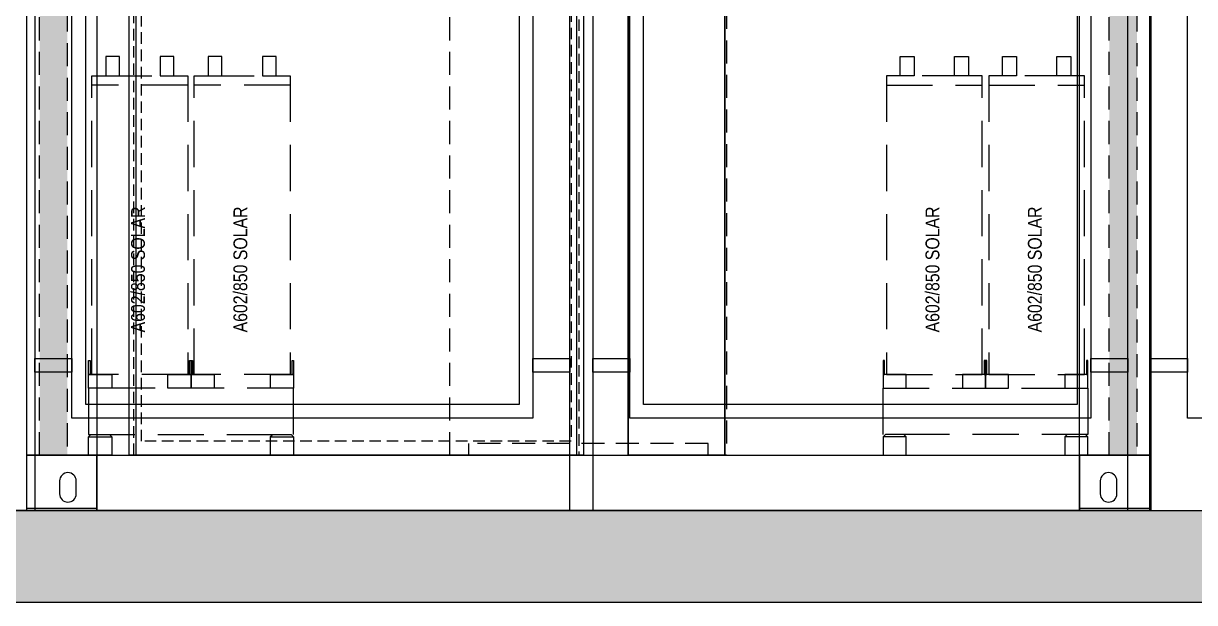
# Model space of a CAD drawing. Header units: millimetres. Extents: x 17886 to 18265, y -8727 to -7321.
# Drawn here: x 17953.7 to 17979.1, y -8668.2 to -8655.64 of the extents above; entities that cross this region are included whole.
import ezdxf

# ---------------------------------------------------------------- set-up
doc = ezdxf.new("R2010")
doc.units = ezdxf.units.MM
for name, pattern in [('DASHED', [0.75, 0.5, -0.25]), ('DASHED2', [0.375, 0.25, -0.125]), ('DASHEDX2', [1.5, 1, -0.5])]:
    doc.linetypes.add(name, pattern=pattern)
for name, color, linetype in [('02-MODULI', 7, 'Continuous'), ('a_rahmen235', 7, 'Continuous'), ('DIMENS', 4, 'Continuous')]:
    doc.layers.add(name, color=color, linetype=linetype)
doc.layers.add('CRTANJE', color=4, linetype='Continuous', lineweight=30)
doc.styles.add('ARIAL NARROW', font='ARIALN.TTF')

msp = doc.modelspace()

# ---------------------------------------------------------------- hatches: boundary and pattern name
h = msp.add_hatch()
h.set_pattern_fill('AR-SAND', color=3, scale=0.01)
h.set_pattern_definition([(37.5, (-40.52433, -736.39157), (-0.016000313, 0.489413237), [0, -0.38608, 0, -0.4318, 0, -0.41275]), (7.5, (-40.5243, -736.3916), (0.449523283, 0.7168251), [0, -0.20828, 0, -0.34798, 0, -0.13335]), (327.5, (-40.83675, -736.39157), (0.79099237, 0.001437185), [0, -0.127, 0, -0.4572, 0, -0.5969]), (317.5, (-40.83675, -736.3916), (0.763556452, 0.222929323), [0, -0.0635, 0, -0.29972, 0, -0.3429])])
h.paths.add_polyline_path([(17954.652, -8640.31357), (17954.052, -8640.31357), (17954.052, -8665.00357), (17954.652, -8665.00357)])
h = msp.add_hatch()
h.set_pattern_fill('AR-SAND', color=3, scale=0.01)
h.set_pattern_definition([(37.5, (-17.32436, -736.39157), (-0.016000313, 0.489413237), [0, -0.38608, 0, -0.4318, 0, -0.41275]), (7.5, (-17.32436, -736.3916), (0.449523283, 0.7168251), [0, -0.20828, 0, -0.34798, 0, -0.13335]), (327.5, (-17.6368, -736.39157), (0.79099237, 0.001437185), [0, -0.127, 0, -0.4572, 0, -0.5969]), (317.5, (-17.6368, -736.3916), (0.763556452, 0.222929323), [0, -0.0635, 0, -0.29972, 0, -0.3429])])
h.paths.add_polyline_path([(17977.25197, -8665.00357), (17977.85197, -8665.00357), (17977.85197, -8640.31357), (17977.25197, -8640.31357)])
h = msp.add_hatch()
h.set_pattern_fill('AR-CONC', color=4, scale=0.005)
h.set_pattern_definition([(50, (18068.5861, -883.6549), (0.910923345, -0.07969543), [0.09525, -1.04775]), (355, (18068.5861, -883.6549), (-0.17621711, 0.95528423), [0.0762, -0.83820292]), (100.451445, (18068.662, -883.6616), (0.73470624, 0.87558876), [0.08095004, -0.89045122]), (46.1842, (18068.5861, -883.4009), (1.3553952, -0.21021164), [0.142875, -1.571625]), (96.635558, (18068.6991, -883.4185), (1.18702067, 1.23713062), [0.12142512, -1.33567804]), (351.184151, (18068.5861, -883.401), (1.18702067, 1.23713062), [0.11429984, -1.25729866]), (21, (18068.7131, -883.4644), (0.758071956, -0.51132599), [0.09525, -1.04775]), (326, (18068.7131, -883.4644), (0.30901014, 0.92093983), [0.0762, -0.8382]), (71.451445, (18068.7763, -883.507), (1.0670821, 0.40961384), [0.08095004, -0.89044969]), (37.5, (18068.58613, -883.65493), (0.015443016, 0.422775194), [0, -0.82804, 0, -0.8509, 0, -0.841375]), (7.5, (18068.58613, -883.65493), (0.334098313, 0.500902874), [0, -0.48514, 0, -0.80899, 0, -0.320675]), (327.5, (18068.3029, -883.65493), (0.677952976, -0.02864372), [0, -0.3175, 0, -0.9906, 0, -1.31445]), (317.5, (18068.1759, -883.65493), (0.740645907, 0.127132455), [0, -0.41275, 0, -0.65786, 0, -0.93345])])
h.paths.add_polyline_path([(17990.15199, -8666.20357), (17990.15199, -8668.20357), (17917.25199, -8668.20357), (17917.25199, -8666.20357)])

# ---------------------------------------------------------------- linework, layer by layer
at = {"color": 3, "linetype": 'DASHED'}
for points in [[(17954.052, -8640.31357), (17954.652, -8640.31357), (17954.652, -8665.00357), (17954.052, -8665.00357)], [(17977.25197, -8640.31357), (17977.85197, -8640.31357), (17977.85197, -8665.00357), (17977.25197, -8665.00357)]]:
    msp.add_lwpolyline(points, close=True, dxfattribs=at)
at = {"color": 8}
msp.add_lwpolyline([(17955.99699, -8643.90357), (17956.14699, -8644.05357), (17965.69699, -8644.05357), (17965.84699, -8643.90357), (17965.84699, -8665.00357), (17965.69699, -8665.00357), (17956.14699, -8665.00357), (17955.99699, -8665.00357), (17955.99699, -8643.90357), (17965.84699, -8643.90357), (17965.69699, -8644.05357), (17965.69699, -8665.00357), (17965.84699, -8665.00357), (17955.99699, -8665.00357), (17956.14699, -8665.00357), (17956.14699, -8644.05357)], dxfattribs=at)
at = {"color": 4, "linetype": 'DASHED'}
msp.add_lwpolyline([(17968.82698, -8645.20357), (17968.82698, -8645.50357), (17968.62698, -8645.50357), (17968.62698, -8645.20357), (17963.32698, -8645.20357), (17963.32698, -8645.50357), (17963.12698, -8645.50357), (17963.12698, -8645.20357), (17962.95198, -8645.20357), (17962.95198, -8645.00357), (17968.95198, -8645.00357), (17968.95198, -8645.20357), (17962.95198, -8645.20357), (17963.12698, -8645.20357), (17963.12698, -8645.50357), (17962.95198, -8645.50357), (17968.95198, -8645.50357), (17968.95198, -8665.00357), (17968.55198, -8665.00357), (17968.55198, -8664.75357), (17963.35198, -8664.75357), (17963.35198, -8665.00357), (17962.95198, -8665.00357), (17962.95198, -8645.50357)], dxfattribs=at)
at = {"color": 6}
for points in [[(17953.45199, -8646.20357), (17953.95199, -8646.20357), (17953.95199, -8666.20357), (17953.45199, -8666.20357)], [(17954.75199, -8646.20357), (17964.75199, -8646.20357), (17964.75199, -8664.20357), (17954.75199, -8664.20357)], [(17965.55199, -8646.20357), (17966.05199, -8646.20357), (17966.05199, -8666.20357), (17965.55199, -8666.20357)], [(17966.85199, -8646.20357), (17976.85199, -8646.20357), (17976.85199, -8664.20357), (17966.85199, -8664.20357)], [(17977.65199, -8646.20357), (17978.15199, -8646.20357), (17978.15199, -8666.20357), (17977.65199, -8666.20357)], [(17978.95199, -8646.20357), (17988.95199, -8646.20357), (17988.95199, -8664.20357), (17978.95199, -8664.20357)], [(17955.05199, -8646.50357), (17964.45199, -8646.50357), (17964.45199, -8663.90357), (17955.05199, -8663.90357)], [(17967.15199, -8646.50357), (17976.55199, -8646.50357), (17976.55199, -8663.90357), (17967.15199, -8663.90357)], [(17954.75199, -8662.90357), (17954.75199, -8663.20357), (17953.95199, -8663.20357), (17953.95199, -8662.90357)], [(17965.55199, -8662.90357), (17965.55199, -8663.20357), (17964.75199, -8663.20357), (17964.75199, -8662.90357)], [(17966.85199, -8662.90357), (17966.85199, -8663.20357), (17966.05199, -8663.20357), (17966.05199, -8662.90357)], [(17977.65199, -8662.90357), (17977.65199, -8663.20357), (17976.85199, -8663.20357), (17976.85199, -8662.90357)], [(17978.95199, -8662.90357), (17978.95199, -8663.20357), (17978.15199, -8663.20357), (17978.15199, -8662.90357)]]:
    msp.add_lwpolyline(points, close=True, dxfattribs=at)
at = {"color": 1, "linetype": 'DASHEDX2'}
for points in [[(17955.78698, -8656.77357), (17955.78698, -8656.35357), (17955.48698, -8656.35357), (17955.48698, -8656.77357), (17956.96698, -8656.77357), (17956.96698, -8656.35357), (17956.66698, -8656.35357), (17956.66698, -8656.77357), (17957.26698, -8656.77357), (17957.26698, -8656.97357), (17955.18698, -8656.97357), (17955.18698, -8656.77357), (17957.26698, -8656.77357), (17957.26698, -8663.25357), (17955.18698, -8663.25357), (17955.18698, -8656.77357)], [(17958.00698, -8656.77357), (17958.00698, -8656.35357), (17957.70698, -8656.35357), (17957.70698, -8656.77357), (17959.18698, -8656.77357), (17959.18698, -8656.35357), (17958.88698, -8656.35357), (17958.88698, -8656.77357), (17959.48698, -8656.77357), (17959.48698, -8656.97357), (17957.40698, -8656.97357), (17957.40698, -8656.77357), (17959.48698, -8656.77357), (17959.48698, -8663.25357), (17957.40698, -8663.25357), (17957.40698, -8656.77357)], [(17973.89698, -8656.77357), (17973.89698, -8656.35357), (17974.19698, -8656.35357), (17974.19698, -8656.77357), (17972.71698, -8656.77357), (17972.71698, -8656.35357), (17973.01698, -8656.35357), (17973.01698, -8656.77357), (17972.41698, -8656.77357), (17972.41698, -8656.97357), (17974.49698, -8656.97357), (17974.49698, -8656.77357), (17972.41698, -8656.77357), (17972.41698, -8663.25357), (17974.49698, -8663.25357), (17974.49698, -8656.77357)], [(17976.11698, -8656.77357), (17976.11698, -8656.35357), (17976.41698, -8656.35357), (17976.41698, -8656.77357), (17974.93698, -8656.77357), (17974.93698, -8656.35357), (17975.23698, -8656.35357), (17975.23698, -8656.77357), (17974.63698, -8656.77357), (17974.63698, -8656.97357), (17976.71698, -8656.97357), (17976.71698, -8656.77357), (17974.63698, -8656.77357), (17974.63698, -8663.25357), (17976.71698, -8663.25357), (17976.71698, -8656.77357)]]:
    msp.add_lwpolyline(points, dxfattribs=at)
at = {"color": 4}
msp.add_lwpolyline([(17990.15199, -8668.20357), (17917.25199, -8668.20357), (17917.25199, -8666.20357), (17990.15199, -8666.20357)], close=True, dxfattribs=at)
at = {"layer": 'a_rahmen235'}
for points in [[(17955.29699, -8665.00357), (17953.77699, -8665.00357), (17953.77699, -8640.31357), (17955.29699, -8640.31357)], [(17978.12699, -8665.00357), (17976.60699, -8665.00357), (17976.60699, -8640.31357), (17978.12699, -8640.31357)], [(17976.60699, -8666.20357), (17955.29699, -8666.20357), (17955.29699, -8665.00357), (17976.60699, -8665.00357)]]:
    msp.add_lwpolyline(points, close=True, dxfattribs=at)
at = {"layer": 'a_rahmen235', "linetype": 'DASHED2'}
for points in [[(17965.74699, -8665.00357), (17956.09699, -8665.00357), (17956.09699, -8643.92357), (17965.74699, -8643.92357)], [(17965.58199, -8664.70357), (17956.26199, -8664.70357), (17956.26199, -8644.10357), (17965.58199, -8644.10357)]]:
    msp.add_lwpolyline(points, close=True, dxfattribs=at)
at = {"layer": 'a_rahmen235'}
for points in [[(17953.77699, -8666.15357), (17955.29699, -8666.15357), (17955.29699, -8666.20357), (17953.77699, -8666.20357), (17953.77699, -8665.00357), (17955.29699, -8665.00357), (17955.29699, -8666.20357)], [(17976.60699, -8666.15357), (17978.12699, -8666.15357), (17978.12699, -8666.20357), (17976.60699, -8666.20357), (17976.60699, -8665.00357), (17978.12699, -8665.00357), (17978.12699, -8666.20357)]]:
    msp.add_lwpolyline(points, dxfattribs=at)
for points in [[(17954.84699, -8665.84357), (17954.84699, -8665.56357, 1), (17954.48699, -8665.56357), (17954.48699, -8665.84357, 1)], [(17977.41699, -8665.84357), (17977.41699, -8665.56357, 1), (17977.05699, -8665.56357), (17977.05699, -8665.84357, 1)]]:
    msp.add_lwpolyline(points, format="xyb", close=True, dxfattribs=at)
at = {"layer": 'CRTANJE', "lineweight": 30}
msp.add_line((17953.62699, -8666.20357), (17953.77699, -8666.20357), dxfattribs=at)
msp.add_lwpolyline([(17968.91699, -8665.00357), (17968.91699, -8640.31357), (17966.81699, -8640.31357), (17966.81699, -8665.00357)], close=True, dxfattribs=at)
at = {"layer": 'DIMENS', "color": 2, "linetype": 'DASHEDX2'}
for points in [[(17955.14698, -8663.25357), (17955.11698, -8663.25357), (17955.11698, -8662.95357), (17955.14698, -8662.95357)], [(17957.33698, -8663.25357), (17957.30698, -8663.25357), (17957.30698, -8662.95357), (17957.33698, -8662.95357)], [(17957.36698, -8663.25357), (17957.33698, -8663.25357), (17957.33698, -8662.95357), (17957.36698, -8662.95357)], [(17959.55698, -8663.25357), (17959.52698, -8663.25357), (17959.52698, -8662.95357), (17959.55698, -8662.95357)], [(17972.34698, -8663.25357), (17972.37698, -8663.25357), (17972.37698, -8662.95357), (17972.34698, -8662.95357)], [(17974.53698, -8663.25357), (17974.56698, -8663.25357), (17974.56698, -8662.95357), (17974.53698, -8662.95357)], [(17974.56698, -8663.25357), (17974.59698, -8663.25357), (17974.59698, -8662.95357), (17974.56698, -8662.95357)], [(17976.75698, -8663.25357), (17976.78698, -8663.25357), (17976.78698, -8662.95357), (17976.75698, -8662.95357)]]:
    msp.add_lwpolyline(points, close=True, dxfattribs=at)
at = {"layer": 'DIMENS', "color": 1, "linetype": 'DASHEDX2'}
for points in [[(17955.11698, -8663.25357), (17955.61698, -8663.25357), (17955.61698, -8663.55357), (17955.11698, -8663.55357)], [(17956.83698, -8663.25357), (17957.33698, -8663.25357), (17957.33698, -8663.55357), (17956.83698, -8663.55357)], [(17957.33698, -8663.25357), (17957.83698, -8663.25357), (17957.83698, -8663.55357), (17957.33698, -8663.55357)], [(17959.05698, -8663.25357), (17959.55698, -8663.25357), (17959.55698, -8663.55357), (17959.05698, -8663.55357)], [(17972.84698, -8663.25357), (17972.34698, -8663.25357), (17972.34698, -8663.55357), (17972.84698, -8663.55357)], [(17974.56698, -8663.25357), (17974.06698, -8663.25357), (17974.06698, -8663.55357), (17974.56698, -8663.55357)], [(17975.06698, -8663.25357), (17974.56698, -8663.25357), (17974.56698, -8663.55357), (17975.06698, -8663.55357)], [(17976.78698, -8663.25357), (17976.28698, -8663.25357), (17976.28698, -8663.55357), (17976.78698, -8663.55357)]]:
    msp.add_lwpolyline(points, close=True, dxfattribs=at)
at = {"layer": 'DIMENS', "color": 6, "linetype": 'DASHEDX2'}
for points in [[(17959.55698, -8663.55357), (17955.11698, -8663.55357), (17955.11698, -8664.55357), (17959.55698, -8664.55357)], [(17972.34698, -8663.55357), (17976.78698, -8663.55357), (17976.78698, -8664.55357), (17972.34698, -8664.55357)]]:
    msp.add_lwpolyline(points, close=True, dxfattribs=at)
at = {"layer": 'DIMENS', "linetype": 'DASHEDX2'}
for points in [[(17955.16698, -8664.55357), (17955.56698, -8664.55357), (17955.61698, -8664.60357), (17955.61698, -8665.00357), (17955.11698, -8665.00357), (17955.11698, -8664.60357), (17955.16698, -8664.55357), (17955.11698, -8664.60357), (17955.61698, -8664.60357)], [(17959.10698, -8664.55357), (17959.50698, -8664.55357), (17959.55698, -8664.60357), (17959.55698, -8665.00357), (17959.05698, -8665.00357), (17959.05698, -8664.60357), (17959.10698, -8664.55357), (17959.05698, -8664.60357), (17959.55698, -8664.60357)], [(17972.79698, -8664.55357), (17972.39698, -8664.55357), (17972.34698, -8664.60357), (17972.34698, -8665.00357), (17972.84698, -8665.00357), (17972.84698, -8664.60357), (17972.79698, -8664.55357), (17972.84698, -8664.60357), (17972.34698, -8664.60357)], [(17976.73698, -8664.55357), (17976.33698, -8664.55357), (17976.28698, -8664.60357), (17976.28698, -8665.00357), (17976.78698, -8665.00357), (17976.78698, -8664.60357), (17976.73698, -8664.55357), (17976.78698, -8664.60357), (17976.28698, -8664.60357)]]:
    msp.add_lwpolyline(points, dxfattribs=at)

# ---------------------------------------------------------------- texts
at = {"layer": '02-MODULI', "linetype": 'DASHEDX2', "char_height": 0.3, "width": 4.8081008, "attachment_point": 8, "rotation": 90, "style": 'ARIAL NARROW'}
for insert in [(17956.3413, -8660.97542), (17958.5613, -8660.97542), (17973.5713, -8660.97542), (17975.7913, -8660.97542)]:
    msp.add_mtext('A602/850 SOLAR', dxfattribs=dict(at, insert=insert))

doc.saveas('drawing.dxf')
